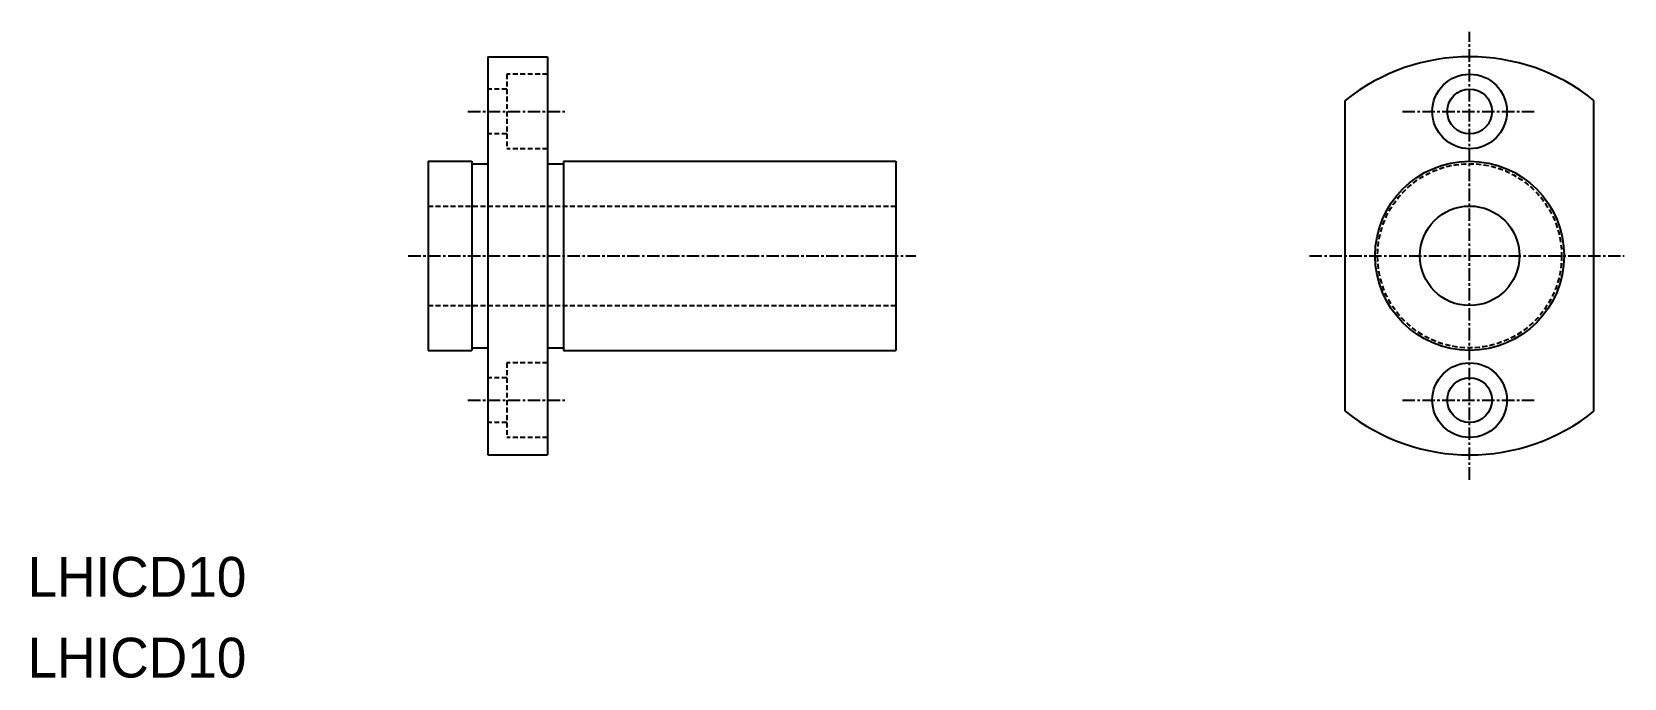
# Model space of a CAD drawing. Extents: x 221 to 381, y 158 to 223.
import ezdxf

# ---------------------------------------------------------------- set-up
doc = ezdxf.new("R2010")
doc.units = 0
doc.linetypes.add('CENTER', pattern=[2, 1.25, -0.25, 0.25, -0.25])
doc.linetypes.add('DASHED', pattern=[0.75, 0.5, -0.25])
doc.layers.get('0').update_dxf_attribs({"linetype": 'CONTINUOUS'})
doc.layers.add('CENTER', color=1, linetype='CENTER')

msp = doc.modelspace()

# ---------------------------------------------------------------- linework, layer by layer
at = {"color": 7, "linetype": 'CONTINUOUS'}
for p, q in [((266.6, 220.74), (272.6, 220.74)), ((266.6, 220.74), (266.6, 180.74)), ((272.6, 220.74), (272.6, 180.74)), ((352.77, 185.13), (352.77, 216.35)), ((377.77, 185.13), (377.77, 216.35)), ((260.6, 210.24), (265, 210.24)), ((260.6, 210.24), (260.6, 191.24)), ((265, 210.24), (265, 191.24)), ((265, 209.99), (266.6, 209.99)), ((272.6, 209.99), (274.2, 209.99)), ((274.2, 210.24), (274.2, 191.24)), ((274.2, 210.24), (307.6, 210.24)), ((307.6, 210.24), (307.6, 191.24)), ((260.6, 191.24), (265, 191.24)), ((265, 191.49), (266.6, 191.49)), ((272.6, 191.49), (274.2, 191.49)), ((274.2, 191.24), (307.6, 191.24)), ((266.6, 180.74), (272.6, 180.74))]:
    msp.add_line(p, q, dxfattribs=at)
at = {"color": 3, "linetype": 'DASHED'}
for p, q in [((272.6, 218.99), (268.5, 218.99)), ((268.5, 218.99), (268.5, 211.49)), ((268.5, 217.49), (266.6, 217.49)), ((268.5, 212.99), (266.6, 212.99)), ((272.6, 211.49), (268.5, 211.49)), ((260.6, 205.74), (307.6, 205.74)), ((260.6, 195.74), (307.6, 195.74)), ((272.6, 189.99), (268.5, 189.99)), ((268.5, 189.99), (268.5, 182.49)), ((268.5, 188.49), (266.6, 188.49)), ((268.5, 183.99), (266.6, 183.99)), ((272.6, 182.49), (268.5, 182.49))]:
    msp.add_line(p, q, dxfattribs=at)
at = {"color": 7, "linetype": 'CONTINUOUS'}
for centre, radius in [((365.27, 215.24), 3.75), ((365.27, 215.24), 2.25), ((365.27, 200.74), 9.5), ((365.27, 200.74), 5), ((365.27, 186.24), 3.75), ((365.27, 186.24), 2.25)]:
    msp.add_circle(centre, radius, dxfattribs=at)
at = {"color": 3, "linetype": 'DASHED'}
msp.add_circle((365.27, 200.74), 9.25, dxfattribs=at)
at = {"color": 7, "linetype": 'CONTINUOUS'}
for start, end in [(51.3178, 128.6822), (231.3178, 308.6822)]:
    msp.add_arc((365.27, 200.74), 20, start, end, dxfattribs=at)
at = {"layer": 'CENTER', "color": 1, "linetype": 'CENTER'}
for p, q in [((365.27, 178.24), (365.27, 223.24)), ((264.6, 215.24), (274.6, 215.24)), ((358.52, 215.24), (372.02, 215.24)), ((258.6, 200.74), (309.6, 200.74)), ((349.18, 200.74), (380.8, 200.74)), ((264.6, 186.24), (274.6, 186.24)), ((358.52, 186.24), (372.02, 186.24))]:
    msp.add_line(p, q, dxfattribs=at)

# ---------------------------------------------------------------- texts
at = {"color": 7, "linetype": 'CONTINUOUS'}
for p in [(220.33, 166.49), (220.33, 158.37)]:
    msp.add_text('LHICD10', height=4, dxfattribs=at).set_placement(p)

doc.saveas('drawing.dxf')
